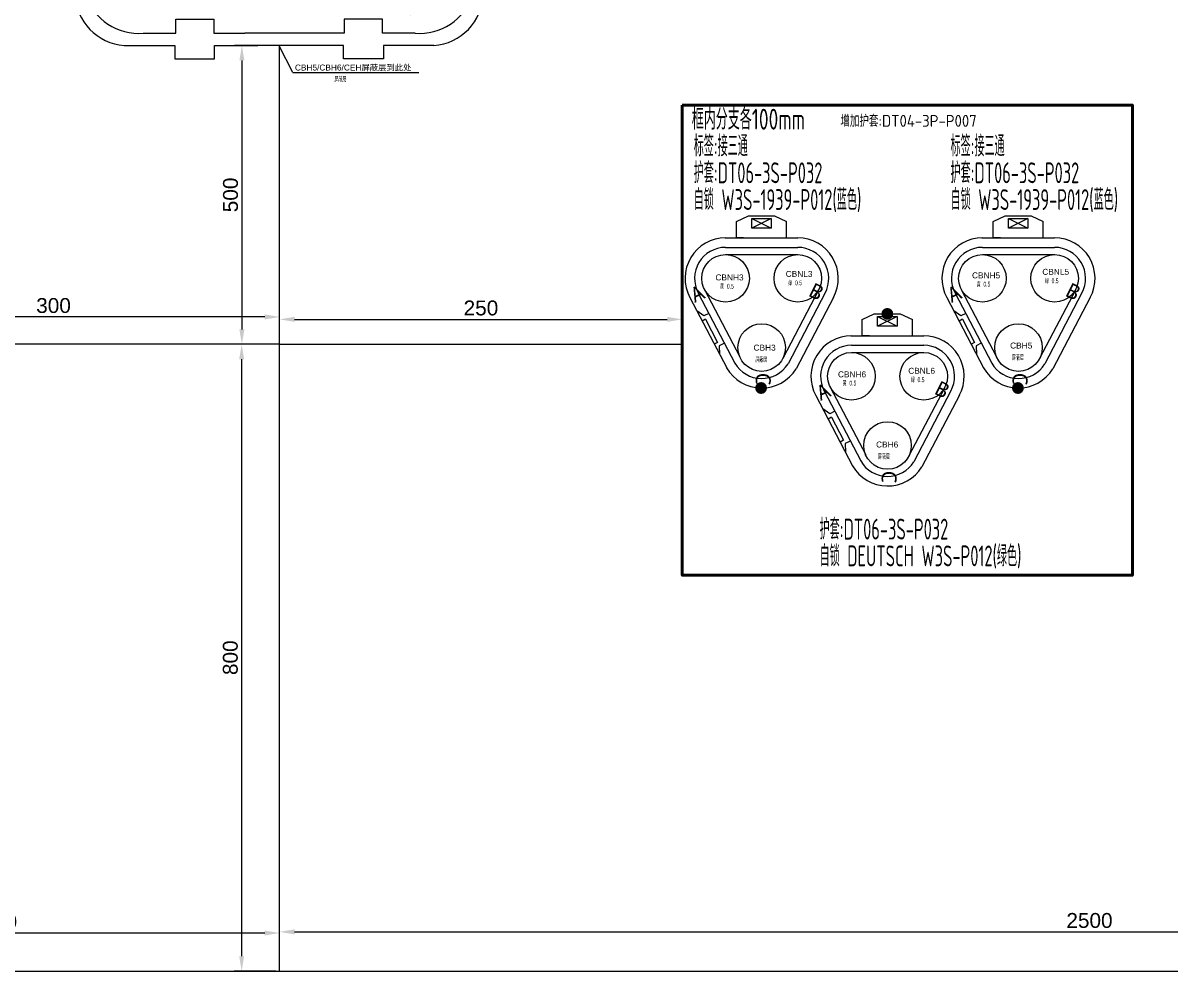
# Model space of a CAD drawing. Header units: millimetres. Extents: x 1762 to 3573, y 2019 to 2959.
# Drawn here: x 2954.5 to 3147.4, y 2614.5 to 2774.7 of the extents above; entities that cross this region are included whole.
import ezdxf

# ---------------------------------------------------------------- set-up
doc = ezdxf.new("R2010")
doc.units = ezdxf.units.MM
for name, color, linetype, lineweight in [('1轮廓实线层', 7, 'Continuous', 50), ('AM60', 3, 'Continuous', 25), ('护套层', 3, 'Continuous', 0)]:
    doc.layers.add(name, color=color, linetype=linetype, lineweight=lineweight)
doc.layers.add('孔名层', color=1, linetype='Continuous')
doc.layers.add('线色线径', color=1, linetype='Continuous')
doc.styles.add('FST', font='', dxfattribs={"width": 0.67})
doc.styles.add('ISO Proportional', font='isocp.shx', dxfattribs={"bigfont": 'gbcbig.shx'})
doc.styles.get("Standard").update_dxf_attribs({"font": 'arial.ttf'})
doc.styles.add('TH_GBDIM', font='gbenor.shx', dxfattribs={"width": 0.8, "bigfont": 'gbcbig.shx'})
doc.styles.add('孔名字体', font='', dxfattribs={"height": 5, "bigfont": 'gbcbig.shx'})
doc.styles.add('技术要求及剖视用', font='gbenor.shx', dxfattribs={"width": 0.7, "bigfont": 'gbcbig.shx'})
doc.styles.get('FST').set_extended_font_data('FangSong_GB2312')
doc.styles.get('孔名字体').set_extended_font_data('Microsoft YaHei')
doc.dimstyles.new('ISO-25', dxfattribs={"dimtxt": 2.5, "dimasz": 2.5, "dimexe": 1.25, "dimexo": 0.625, "dimtad": 1, "dimtxsty": 'Standard', "dimcen": 2.5, "dimadec": 0, "dimazin": 0, "dimtfac": 1, "dimtmove": 0, "dimatfit": 3, "dimfxl": 1, "dimarcsym": 0})

# ---------------------------------------------------------------- blocks, each defined once
blk = doc.blocks.new('*D199')
at = {"color": 0, "lineweight": -2, "transparency": 16777216}
for p, q in [((2903.57, 2615.98), (2903.57, 2623.01)), ((2997.67, 2615.98), (2997.67, 2623.01)), ((2906.07, 2621.76), (2995.17, 2621.76))]:
    blk.add_line(p, q, dxfattribs=at)
at = {"color": 0, "transparency": 16777216}
for points in [[(2906.07, 2622.18), (2906.07, 2621.35), (2903.57, 2621.76)], [(2995.17, 2622.18), (2995.17, 2621.35), (2997.67, 2621.76)]]:
    blk.add_solid(points, dxfattribs=at)
at = {"layer": 'Defpoints', "color": 0, "transparency": 16777216}
for p in [(2997.67, 2621.76), (2903.57, 2615.36), (2997.67, 2615.36)]:
    blk.add_point(p, dxfattribs=at)
at = {"color": 3, "transparency": 16777216, "insert": (2950.62, 2623.66), "char_height": 2.5, "attachment_point": 5}
blk.add_mtext('300', dxfattribs=at)
blk = doc.blocks.new('安费诺HC18B-S32-Out2152414464')
for p, q in [((-9.19, 53.42), (-5.89, 53.42)), ((-9.19, 46.69), (-9.19, 53.42)), ((-8.12, 52.47), (-8.12, 46.69)), ((-5.89, 52.47), (-8.12, 52.47)), ((-8.12, 52.47), (-8.12, 46.69)), ((-5.89, 53.42), (-5.89, 52.47)), ((8.69, 53.42), (8.69, 52.47)), ((12, 53.42), (8.69, 53.42)), ((8.69, 52.47), (10.93, 52.47)), ((10.93, 52.47), (10.93, 46.69)), ((12, 46.69), (12, 53.42)), ((-25.34, 48.43), (-16.63, 48.43)), ((-25.34, 46.45), (-25.34, 48.43)), ((-16.63, 48.43), (-16.63, 46.69)), ((19.44, 48.43), (19.44, 46.69)), ((28.15, 48.43), (19.44, 48.43)), ((28.15, 46.45), (28.15, 48.43)), ((-16.63, 46.69), (-9.19, 46.69)), ((-8.12, 46.69), (-9.19, 46.69)), ((12, 46.69), (10.93, 46.69)), ((19.44, 46.69), (12, 46.69)), ((-21.46, 44.25), (-15.98, 44.25)), ((-15.98, 44.25), (-15.98, 41.88)), ((-9.54, 44.25), (-4.33, 44.25)), ((-9.54, 41.88), (-9.54, 44.25)), ((12.35, 44.25), (-4.33, 44.25)), ((12.35, 41.88), (12.35, 44.25)), ((18.79, 44.25), (18.79, 41.88)), ((24.27, 44.25), (18.79, 44.25)), ((-15.98, 41.88), (-9.54, 41.88)), ((18.79, 41.88), (12.35, 41.88)), ((-32.89, 8.6), (-32.89, 39.38)), ((35.7, 8.6), (35.7, 39.38)), ((-31.16, 37.84), (-31.16, 24.92)), ((33.97, 37.84), (33.97, 24.92)), ((-31.16, 24.92), (-27.96, 24.92)), ((-27.96, 24.92), (-27.96, 18.66)), ((30.77, 24.92), (30.77, 18.66)), ((33.97, 24.92), (30.77, 24.92)), ((-31.15, 18.66), (-31.15, 8.53)), ((-27.96, 18.66), (-31.15, 18.66)), ((30.77, 18.66), (33.96, 18.66)), ((33.96, 18.66), (33.97, 8.46)), ((-15.98, 4.42), (-9.54, 4.42)), ((-15.98, 2.05), (-15.98, 4.42)), ((-9.54, 4.42), (-9.54, 2.05)), ((12.35, 4.42), (12.35, 2.05)), ((18.79, 4.42), (12.35, 4.42)), ((18.79, 2.05), (18.79, 4.42)), ((-21.46, 2.05), (-15.98, 2.05)), ((-9.54, 2.05), (-4.33, 2.05)), ((12.35, 2.05), (-4.33, 2.05)), ((24.27, 2.05), (18.79, 2.05)), ((-24.64, 0), (-16.15, 0)), ((-16.15, 0), (-16.15, -2.24)), ((-9.43, 0), (-2.16, 0)), ((-9.43, -2.24), (-9.43, 0)), ((12.24, 0), (-2.16, 0)), ((12.24, -2.24), (12.24, 0)), ((18.96, 0), (18.96, -2.24)), ((27.44, 0), (18.96, 0)), ((-16.15, -2.24), (-9.43, -2.24)), ((18.96, -2.24), (12.24, -2.24))]:
    blk.add_line(p, q)
blk.add_lwpolyline([(7.13, 49.59), (-4.34, 49.59), (-4.34, 47.21), (7.13, 47.21)], close=True)
for centre, radius in [((-20.62, 37.02), 4), ((-13.03, 36.97), 3.61), ((-5.81, 36.97), 3.61), ((1.4, 36.97), 3.61), ((8.62, 36.97), 3.61), ((15.84, 36.97), 3.61), ((23.46, 36.82), 4), ((-16.64, 29.82), 3.61), ((-9.42, 29.82), 3.61), ((-2.2, 29.82), 3.61), ((5.01, 29.82), 3.61), ((12.23, 29.82), 3.61), ((19.44, 29.82), 3.61), ((-20.42, 23), 4), ((-12.82, 22.96), 3.61), ((-5.61, 22.96), 3.61), ((8.82, 22.96), 3.61), ((16.04, 22.96), 3.61), ((23.66, 22.8), 4), ((-16.49, 16.12), 3.61), ((-9.28, 16.12), 3.61), ((-2.06, 16.12), 3.61), ((5.16, 16.12), 3.61), ((12.37, 16.12), 3.61), ((19.59, 16.12), 3.61), ((-20.62, 9.37), 4), ((-13.03, 9.32), 3.61), ((-5.81, 9.32), 3.61), ((1.4, 9.32), 3.61), ((8.62, 9.32), 3.61), ((15.84, 9.32), 3.61), ((23.46, 9.17), 4)]:
    blk.add_circle(centre, radius)
for centre, radius, start, end in [((-24.83, 38.34), 8.13, 93.5777, 172.6919), ((27.64, 38.34), 8.13, 7.3081, 86.4223), ((-22.1, 34.73), 9.54, 85.9591, 160.9835), ((24.94, 34.73), 9.54, 19.0165, 94.0409), ((-23.98, 8.89), 8.92, 181.8807, 265.7983), ((-22.1, 11.57), 9.54, 199.0165, 274.0409), ((24.94, 11.57), 9.54, 265.9591, 340.9835), ((26.79, 8.89), 8.92, 274.2017, 358.1193)]:
    blk.add_arc(centre, radius, start, end)
at = {"layer": '孔名层', "style": 'FST', "width": 0.67}
for s, height, p in [('7', 2.5, (-26.21, 35.39)), ('1', 2.5, (28.45, 35.45)), ('8', 2.5, (-21.71, 28.69)), ('13', 2.5, (23.82, 28.27)), ('S', 5.6, (0.27, 19.76)), ('19', 2.5, (-27.6, 21.97)), ('14', 2.5, (28.25, 20.32)), ('20', 2.5, (-23.41, 14)), ('25', 2.5, (24.42, 13.74)), ('32', 2.5, (-28.05, 8.39)), ('26', 2.5, (28.54, 6.99))]:
    blk.add_text(s, height=height, dxfattribs=at).set_placement(p)
at = {"layer": '护套层', "style": '技术要求及剖视用', "width": 0.67}
for tag, p, flags in [('备注', (-5.65, 17.85), 8), ('标号', (-5.65, 13.85), 8), ('功能', (-6.15, 9.85), 8), ('英文功能', (-6.15, 5.85), 8), ('编号', (-17.15, 1.85), 8), ('护套号', (-6.15, 1.85), 8), ('颜色', (14.85, 1.85), 9), ('厂家', (16.85, 1.85), 9), ('端子', (18.85, 1.85), 9), ('统计到BOM', (14.85, -0.15), 9), ('客户代号', (-17.15, -2.15), 8), ('配件', (-6.15, -2.15), 8), ('配置', (14.85, -2.15), 9), ('编码', (16.85, -2.15), 9), ('防水栓', (18.85, -2.15), 9), ('工序', (14.85, -4.15), 9), ('工位', (16.85, -4.15), 9), ('设计软件', (21.61, -4.15), 9), ('附件', (-6.15, -6.15), 8), ('视图', (14.85, -6.15), 9), ('方向', (16.85, -6.15), 9), ('盲栓', (18.85, -6.15), 9)]:
    blk.add_attdef(tag, p, '', height=3.5, dxfattribs=dict(at, flags=flags))
blk = doc.blocks.new('*D298')
at = {"color": 0, "lineweight": -2, "transparency": 16777216}
for p, q in [((2997.05, 2720.67), (2990.04, 2720.67)), ((2991.29, 2617.86), (2991.29, 2718.17)), ((2997.05, 2615.36), (2990.04, 2615.36))]:
    blk.add_line(p, q, dxfattribs=at)
at = {"color": 0, "transparency": 16777216}
for points in [[(2990.87, 2718.17), (2991.7, 2718.17), (2991.29, 2720.67)], [(2990.87, 2617.86), (2991.7, 2617.86), (2991.29, 2615.36)]]:
    blk.add_solid(points, dxfattribs=at)
at = {"layer": 'Defpoints', "color": 0, "transparency": 16777216}
for p in [(2991.29, 2720.67), (2997.67, 2720.67), (2997.67, 2615.36)]:
    blk.add_point(p, dxfattribs=at)
at = {"color": 3, "transparency": 16777216, "insert": (2989.39, 2668.01), "char_height": 2.5, "attachment_point": 5, "rotation": 90}
blk.add_mtext('800', dxfattribs=at)
blk = doc.blocks.new('DT06-3S-P032-Out21521105156')
for p, q in [((-29.33, -14.82), (-27.31, -13.9)), ((-29.33, -17.58), (-29.33, -14.82)), ((-27.31, -13.9), (-22.94, -13.9)), ((-23.49, -14.35), (-26.76, -15.95)), ((-26.76, -14.35), (-23.49, -15.95)), ((-22.94, -13.9), (-20.92, -14.82)), ((-20.92, -17.58), (-20.92, -14.82)), ((-31.24, -17.58), (-19.01, -17.58)), ((-31.16, -19.18), (-19.01, -19.18)), ((-28.12, -17.58), (-29.33, -17.58)), ((-22.13, -17.58), (-20.92, -17.58)), ((-31.16, -20.38), (-19, -20.38)), ((-35.74, -26.85), (-29.59, -38.61)), ((-34.71, -26.23), (-28.76, -37.59)), ((-15.47, -26.24), (-21.54, -37.86)), ((-14.43, -26.82), (-20.66, -38.73)), ((-37.15, -27.61), (-30.97, -39.42)), ((-13.02, -27.58), (-19.3, -39.57)), ((-34.8, -30.7), (-35.98, -29.85)), ((-33.95, -30.26), (-34.8, -30.7)), ((-34.51, -31.26), (-35.08, -31.56)), ((-34.51, -31.26), (-32.5, -35.14)), ((-32.5, -35.14), (-33.06, -35.43)), ((-31.35, -35.26), (-32.21, -35.7)), ((-32.21, -35.7), (-32.17, -37.13))]:
    blk.add_line(p, q)
blk.add_lwpolyline([(-26.76, -14.35), (-23.49, -14.35), (-23.49, -15.95), (-26.76, -15.95)], close=True)
for centre in [(-31.16, -24.38), (-19.01, -24.38), (-25.09, -36.01)]:
    blk.add_circle(centre, 4)
for centre, radius, start, end in [((-31.16, -24.38), 6.8, 90, 208.4025), ((-31.16, -24.38), 5.2, 90, 208.4025), ((-19.01, -24.38), 6.8, 331.5975, 90), ((-19.01, -24.38), 5.2, 331.5975, 90), ((-25.09, -36.01), 6.8, 210, 328.4025), ((-25.09, -36.01), 5.2, 210, 328.4025)]:
    blk.add_arc(centre, radius, start, end)
at = {"layer": '孔名层', "style": '孔名字体'}
for s, rotation, p in [('A', 24.8528, (-36.33, -28.52)), ('B', 333.3512, (-17.4, -27.25)), ('C', 268.5587, (-26.04, -40.23))]:
    blk.add_text(s, height=2.5, rotation=rotation, dxfattribs=at).set_placement(p)
at = {"layer": '护套层', "style": '技术要求及剖视用', "width": 0.67}
for tag, p, flags in [('备注', (11.43, 11.35), 8), ('标号', (11.43, 7.35), 8), ('功能', (10.93, 3.35), 8), ('英文功能', (10.93, -0.65), 8), ('编号', (-0.07, -4.65), 8), ('护套号', (10.93, -4.65), 8), ('颜色', (31.93, -4.65), 9), ('厂家', (33.93, -4.65), 9), ('端子', (35.93, -4.65), 9), ('统计到BOM', (31.93, -6.65), 9), ('客户代号', (-0.07, -8.65), 8), ('配件', (10.93, -8.65), 8), ('配置', (31.93, -8.65), 9), ('编码', (33.93, -8.65), 9), ('防水栓', (35.93, -8.65), 9), ('工序', (31.93, -10.65), 9), ('工位', (33.93, -10.65), 9), ('设计软件', (38.69, -10.65), 9), ('附件', (10.93, -12.65), 8), ('视图', (31.93, -12.65), 9), ('方向', (33.93, -12.65), 9), ('盲栓', (35.93, -12.65), 9)]:
    blk.add_attdef(tag, p, '', height=3.5, dxfattribs=dict(at, flags=flags))
blk = doc.blocks.new('DT06-3S-P032-Out21521105310')
for p, q in [((-29.33, -14.82), (-27.31, -13.9)), ((-29.33, -17.58), (-29.33, -14.82)), ((-27.31, -13.9), (-22.94, -13.9)), ((-23.49, -14.35), (-26.76, -15.95)), ((-26.76, -14.35), (-23.49, -15.95)), ((-22.94, -13.9), (-20.92, -14.82)), ((-20.92, -17.58), (-20.92, -14.82)), ((-31.24, -17.58), (-19.01, -17.58)), ((-31.16, -19.18), (-19.01, -19.18)), ((-28.12, -17.58), (-29.33, -17.58)), ((-22.13, -17.58), (-20.92, -17.58)), ((-31.16, -20.38), (-19, -20.38)), ((-35.74, -26.85), (-29.59, -38.61)), ((-34.71, -26.23), (-28.76, -37.59)), ((-15.47, -26.24), (-21.54, -37.86)), ((-14.43, -26.82), (-20.66, -38.73)), ((-37.15, -27.61), (-30.97, -39.42)), ((-13.02, -27.58), (-19.3, -39.57)), ((-34.8, -30.7), (-35.98, -29.85)), ((-33.95, -30.26), (-34.8, -30.7)), ((-34.51, -31.26), (-35.08, -31.56)), ((-34.51, -31.26), (-32.5, -35.14)), ((-32.5, -35.14), (-33.06, -35.43)), ((-31.35, -35.26), (-32.21, -35.7)), ((-32.21, -35.7), (-32.17, -37.13))]:
    blk.add_line(p, q)
blk.add_lwpolyline([(-26.76, -14.35), (-23.49, -14.35), (-23.49, -15.95), (-26.76, -15.95)], close=True)
for centre in [(-31.16, -24.38), (-19.01, -24.38), (-25.09, -36.01)]:
    blk.add_circle(centre, 4)
for centre, radius, start, end in [((-31.16, -24.38), 6.8, 90, 208.4025), ((-31.16, -24.38), 5.2, 90, 208.4025), ((-19.01, -24.38), 6.8, 331.5975, 90), ((-19.01, -24.38), 5.2, 331.5975, 90), ((-25.09, -36.01), 6.8, 210, 328.4025), ((-25.09, -36.01), 5.2, 210, 328.4025)]:
    blk.add_arc(centre, radius, start, end)
at = {"layer": '孔名层', "style": '孔名字体'}
for s, rotation, p in [('A', 24.8528, (-36.33, -28.52)), ('B', 333.3512, (-17.4, -27.25)), ('C', 268.5587, (-26.04, -40.23))]:
    blk.add_text(s, height=2.5, rotation=rotation, dxfattribs=at).set_placement(p)
at = {"layer": '护套层', "style": '技术要求及剖视用', "width": 0.67}
for tag, p, flags in [('备注', (11.43, 11.35), 8), ('标号', (11.43, 7.35), 8), ('功能', (10.93, 3.35), 8), ('英文功能', (10.93, -0.65), 8), ('编号', (-0.07, -4.65), 8), ('护套号', (10.93, -4.65), 8), ('颜色', (31.93, -4.65), 9), ('厂家', (33.93, -4.65), 9), ('端子', (35.93, -4.65), 9), ('统计到BOM', (31.93, -6.65), 9), ('客户代号', (-0.07, -8.65), 8), ('配件', (10.93, -8.65), 8), ('配置', (31.93, -8.65), 9), ('编码', (33.93, -8.65), 9), ('防水栓', (35.93, -8.65), 9), ('工序', (31.93, -10.65), 9), ('工位', (33.93, -10.65), 9), ('设计软件', (38.69, -10.65), 9), ('附件', (10.93, -12.65), 8), ('视图', (31.93, -12.65), 9), ('方向', (33.93, -12.65), 9), ('盲栓', (35.93, -12.65), 9)]:
    blk.add_attdef(tag, p, '', height=3.5, dxfattribs=dict(at, flags=flags))
blk = doc.blocks.new('*D295')
at = {"color": 0, "lineweight": -2, "transparency": 16777216}
for p, q in [((2997.05, 2770.87), (2990.07, 2770.87)), ((2991.32, 2768.37), (2991.32, 2723.17)), ((2997.05, 2720.67), (2990.07, 2720.67))]:
    blk.add_line(p, q, dxfattribs=at)
at = {"color": 0, "transparency": 16777216}
for points in [[(2990.91, 2768.37), (2991.74, 2768.37), (2991.32, 2770.87)], [(2990.91, 2723.17), (2991.74, 2723.17), (2991.32, 2720.67)]]:
    blk.add_solid(points, dxfattribs=at)
at = {"layer": 'Defpoints', "color": 0, "transparency": 16777216}
for p in [(2997.67, 2770.87), (2991.32, 2720.67), (2997.67, 2720.67)]:
    blk.add_point(p, dxfattribs=at)
at = {"color": 3, "transparency": 16777216, "insert": (2989.42, 2745.77), "char_height": 2.5, "attachment_point": 5, "rotation": 90}
blk.add_mtext('500', dxfattribs=at)
blk = doc.blocks.new('*D296')
at = {"color": 0, "lineweight": -2, "transparency": 16777216}
for p, q in [((2997.67, 2721.29), (2997.67, 2726.11)), ((3000.17, 2724.86), (3062.84, 2724.86)), ((3065.34, 2721.29), (3065.34, 2726.11))]:
    blk.add_line(p, q, dxfattribs=at)
at = {"color": 0, "transparency": 16777216}
for points in [[(3000.17, 2725.28), (3000.17, 2724.44), (2997.67, 2724.86)], [(3062.84, 2725.28), (3062.84, 2724.44), (3065.34, 2724.86)]]:
    blk.add_solid(points, dxfattribs=at)
at = {"layer": 'Defpoints', "color": 0, "transparency": 16777216}
for p in [(3065.34, 2724.86), (2997.67, 2720.67), (3065.34, 2720.67)]:
    blk.add_point(p, dxfattribs=at)
at = {"color": 3, "transparency": 16777216, "insert": (3031.51, 2726.76), "char_height": 2.5, "attachment_point": 5}
blk.add_mtext('250', dxfattribs=at)
blk = doc.blocks.new('*D297')
at = {"color": 0, "lineweight": -2, "transparency": 16777216}
for p, q in [((2921.65, 2721.29), (2921.65, 2726.52)), ((2995.17, 2725.27), (2924.15, 2725.27)), ((2997.67, 2721.29), (2997.67, 2726.52))]:
    blk.add_line(p, q, dxfattribs=at)
at = {"color": 0, "transparency": 16777216}
for points in [[(2924.15, 2725.69), (2924.15, 2724.85), (2921.65, 2725.27)], [(2995.17, 2725.69), (2995.17, 2724.85), (2997.67, 2725.27)]]:
    blk.add_solid(points, dxfattribs=at)
at = {"layer": 'Defpoints', "color": 0, "transparency": 16777216}
for p in [(2921.65, 2725.27), (2921.65, 2720.67), (2997.67, 2720.67)]:
    blk.add_point(p, dxfattribs=at)
at = {"color": 3, "transparency": 16777216, "insert": (2959.66, 2727.17), "char_height": 2.5, "attachment_point": 5}
blk.add_mtext('300', dxfattribs=at)
blk = doc.blocks.new('*D311')
at = {"color": 0, "lineweight": -2, "transparency": 16777216}
for p, q in [((2997.67, 2615.98), (2997.67, 2623.2)), ((3269.95, 2615.15), (3269.95, 2623.2)), ((3000.17, 2621.95), (3267.45, 2621.95))]:
    blk.add_line(p, q, dxfattribs=at)
at = {"color": 0, "transparency": 16777216}
for points in [[(3000.17, 2622.37), (3000.17, 2621.53), (2997.67, 2621.95)], [(3267.45, 2622.37), (3267.45, 2621.53), (3269.95, 2621.95)]]:
    blk.add_solid(points, dxfattribs=at)
at = {"layer": 'Defpoints', "color": 0, "transparency": 16777216}
for p in [(3269.95, 2621.95), (2997.67, 2615.36), (3269.95, 2614.53)]:
    blk.add_point(p, dxfattribs=at)
at = {"color": 3, "transparency": 16777216, "insert": (3133.81, 2623.85), "char_height": 2.5, "attachment_point": 5}
blk.add_mtext('2500', dxfattribs=at)

msp = doc.modelspace()

# ---------------------------------------------------------------- hatches: boundary and pattern name
at = {"layer": '护套层'}
h = msp.add_hatch(color=256, dxfattribs=at)
edge = h.paths.add_edge_path()
edge.add_arc((3099.827, 2725.78), 1, 0, 360)
h = msp.add_hatch(color=256, dxfattribs=at)
edge = h.paths.add_edge_path()
edge.add_arc((3078.608, 2713.325), 1, 0, 360)
h = msp.add_hatch(color=256, dxfattribs=at)
edge = h.paths.add_edge_path()
edge.add_arc((3121.78, 2713.325), 1, 0, 360)

# ---------------------------------------------------------------- linework, layer by layer
at = {"color": 1}
for q in [(2997.616, 2770.817), (3021.054, 2766.312)]:
    msp.add_line((2999.866, 2766.312), q, dxfattribs=at)
for p, q in [((2997.673, 2615.36), (2997.673, 2770.873)), ((2997.673, 2720.67), (2921.648, 2720.67)), ((2997.673, 2720.67), (3065.34, 2720.67)), ((2004.508, 2615.36), (3353.286, 2615.36))]:
    msp.add_line(p, q)
at = {"layer": '1轮廓实线层', "color": 2}
msp.add_lwpolyline([(3065.34, 2760.874), (3141.021, 2760.874), (3141.021, 2681.87), (3065.34, 2681.87)], close=True, dxfattribs=at)

# ---------------------------------------------------------------- block references
at = {"layer": '护套层'}
ref = msp.add_blockref('安费诺HC18B-S32-Out2152414464', (2996.175, 2770.873), dxfattribs=at)
ref.add_attrib('功能', '标签:接国标低压插座', (2984.367, 2827.465), dxfattribs={"height": 3.5, "style": '技术要求及剖视用', "width": 0.67})
ref.add_attrib('护套号', '护套:安费诺HC18B-S32(黑)', (2984.367, 2832.213), dxfattribs={"height": 3.5, "style": '技术要求及剖视用', "width": 0.67})
ref = msp.add_blockref('DT06-3S-P032-Out21521105156', (3103.791, 2756.134), dxfattribs=at)
ref.add_attrib('功能', '标签:接三通', (3067.283, 2752.237), dxfattribs={"height": 3.5, "style": '技术要求及剖视用', "width": 0.67})
ref.add_attrib('护套号', '护套:DT06-3S-P032', (3067.283, 2747.737), dxfattribs={"height": 3.5, "style": '技术要求及剖视用', "width": 0.67})
ref.add_attrib('附件', '自锁 W3S-1939-P012(蓝色)', (3067.283, 2743.237), dxfattribs={"height": 3.5, "style": '技术要求及剖视用', "width": 0.67})
ref = msp.add_blockref('DT06-3S-P032-Out21521105156', (3146.963, 2756.134), dxfattribs=at)
ref.add_attrib('功能', '标签:接三通', (3110.454, 2752.236), dxfattribs={"height": 3.5, "style": '技术要求及剖视用', "width": 0.67})
ref.add_attrib('护套号', '护套:DT06-3S-P032', (3110.454, 2747.736), dxfattribs={"height": 3.5, "style": '技术要求及剖视用', "width": 0.67})
ref.add_attrib('附件', '自锁 W3S-1939-P012(蓝色)', (3110.454, 2743.236), dxfattribs={"height": 3.5, "style": '技术要求及剖视用', "width": 0.67})
ref = msp.add_blockref('DT06-3S-P032-Out21521105310', (3124.952, 2739.678), dxfattribs=at)
ref.add_attrib('护套号', '护套:DT06-3S-P032', (3088.444, 2687.868), dxfattribs={"height": 3.5, "style": '技术要求及剖视用', "width": 0.67})
ref.add_attrib('附件', '自锁 DEUTSCH W3S-P012(绿色)', (3088.444, 2683.368), dxfattribs={"height": 3.5, "style": '技术要求及剖视用', "width": 0.67})

# ---------------------------------------------------------------- texts
at = {"color": 4, "style": 'TH_GBDIM', "width": 0.8}
msp.add_text('框内分支各100mm', height=3.5, dxfattribs=at).set_placement((3066.957, 2756.747))
at = {"layer": 'AM60', "lineweight": 5}
for s, p in [('CBH5/CBH6/CEH屏蔽层到此处', (3000.241, 2766.674)), ('CBNL3', (3082.744, 2731.998)), ('CBNH5', (3114.061, 2731.753)), ('CBNL5', (3125.877, 2732.349)), ('CBNH3', (3070.928, 2731.403)), ('CBNH6', (3091.527, 2715.123)), ('CBNL6', (3103.343, 2715.719))]:
    msp.add_text(s, height=1, dxfattribs=at).set_placement(p)
at = {"layer": 'AM60', "color": 6, "style": 'ISO Proportional'}
msp.add_text('增加护套:DT04-3P-P007', height=2, dxfattribs=at).set_placement((3091.931, 2757.21))
at = {"layer": 'AM60', "lineweight": 5, "char_height": 1, "width": 2.90576, "attachment_point": 1}
for s, insert in [('CBH5', (3120.469, 2720.965)), ('CBH3', (3077.336, 2720.614)), ('CBH6', (3097.936, 2704.335))]:
    msp.add_mtext(s, dxfattribs=dict(at, insert=insert))
at = {"layer": '线色线径', "lineweight": 5, "width": 0.6}
for s, p in [('屏蔽层', (3006.887, 2764.838)), ('黄  0.5', (3071.714, 2730.027)), ('绿  0.5', (3083.174, 2730.59)), ('黄  0.5', (3114.847, 2730.378)), ('绿  0.5', (3126.307, 2730.94)), ('屏蔽层', (3077.632, 2717.726)), ('屏蔽层', (3120.765, 2718.077)), ('绿  0.5', (3103.773, 2714.31)), ('黄  0.5', (3092.314, 2713.748)), ('屏蔽层', (3098.232, 2701.447))]:
    msp.add_text(s, height=0.8, dxfattribs=at).set_placement(p)

# ---------------------------------------------------------------- dimensions: what is measured, and where the dimension line sits
at = {"color": 1}
for base, p1, text, picture, middle in [((2991.323, 2720.67), (2997.673, 2770.873), '500', '*D295', (2989.422, 2745.771)), ((2991.288, 2720.67), (2997.673, 2615.36), '800', '*D298', (2989.387, 2668.015))]:
    dim = msp.add_linear_dim(base=base, p1=p1, p2=(2997.673, 2720.67), angle=90, text=text, dimstyle='ISO-25', override={"dimclrt": 3}, dxfattribs=at)
    dim.commit()
    dim.dimension.update_dxf_attribs({"geometry": picture, "text_midpoint": middle})
for base, p1, p2, text, picture, middle in [((2921.648, 2725.27), (2997.673, 2720.67), (2921.648, 2720.67), '300', '*D297', (2959.66, 2727.173)), ((3065.34, 2724.861), (2997.673, 2720.67), (3065.34, 2720.67), '250', '*D296', (3031.506, 2726.763)), ((2997.673, 2621.762), (2903.573, 2615.36), (2997.673, 2615.36), '300', '*D199', (2950.623, 2623.665)), ((3269.946, 2621.949), (2997.673, 2615.36), (3269.946, 2614.526), '2500', '*D311', (3133.81, 2623.851))]:
    dim = msp.add_linear_dim(base=base, p1=p1, p2=p2, text=text, dimstyle='ISO-25', override={"dimclrt": 3}, dxfattribs=at)
    dim.commit()
    dim.dimension.update_dxf_attribs({"geometry": picture, "text_midpoint": middle})

doc.saveas('drawing.dxf')
